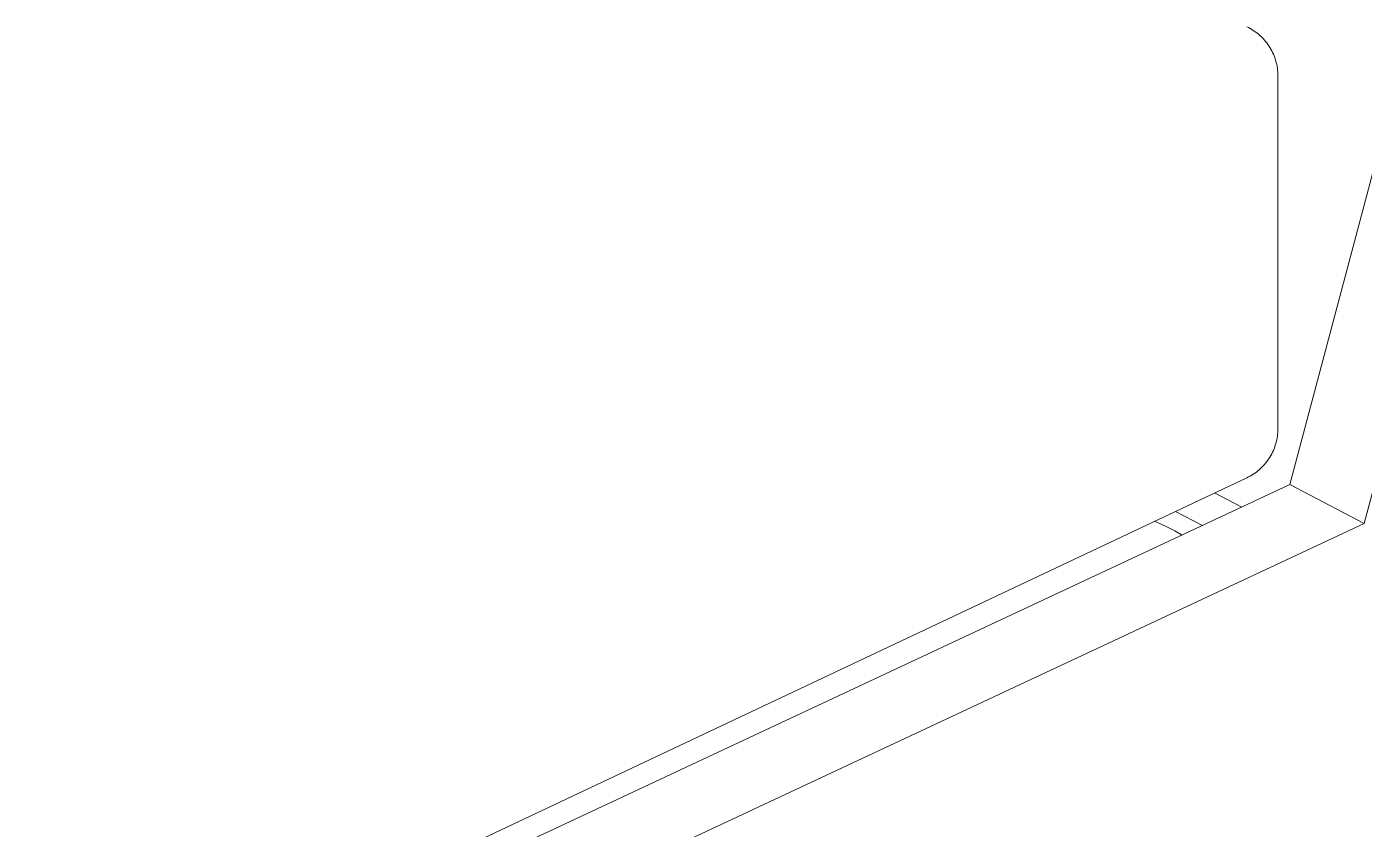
# Model space of a CAD drawing. Header units: millimetres. Extents: x -507 to 4570, y -12 to 3479.
# Drawn here: x 4271.5 to 4344.7, y 1505.9 to 1549.8 of the extents above; entities that cross this region are included whole.
import ezdxf

# ---------------------------------------------------------------- set-up
doc = ezdxf.new("R2010")
doc.units = ezdxf.units.MM
doc.layers.add('ZANO_R', color=7, linetype='Continuous', lineweight=0)

msp = doc.modelspace()

# ---------------------------------------------------------------- linework, layer by layer
at = {"layer": 'ZANO_R'}
for p, q in [((4417.534, 1814.225), (4340.601, 1524.746)), ((4421.613, 1812.104), (4344.68, 1522.625)), ((4338.257, 1549.811), (4338.348, 1549.766)), ((4338.348, 1549.766), (4338.438, 1549.718)), ((4338.438, 1549.718), (4338.525, 1549.667)), ((4338.525, 1549.667), (4338.611, 1549.613)), ((4338.611, 1549.613), (4338.695, 1549.556)), ((4338.695, 1549.556), (4338.777, 1549.497)), ((4338.777, 1549.497), (4338.857, 1549.434)), ((4338.857, 1549.434), (4338.935, 1549.369)), ((4338.935, 1549.369), (4339.01, 1549.301)), ((4339.01, 1549.301), (4339.083, 1549.231)), ((4339.083, 1549.231), (4339.154, 1549.158)), ((4339.154, 1549.158), (4339.222, 1549.083)), ((4339.222, 1549.083), (4339.287, 1549.005)), ((4339.287, 1549.005), (4339.35, 1548.926)), ((4339.35, 1548.926), (4339.41, 1548.844)), ((4339.41, 1548.844), (4339.467, 1548.76)), ((4339.467, 1548.76), (4339.522, 1548.674)), ((4339.522, 1548.674), (4339.573, 1548.587)), ((4339.573, 1548.587), (4339.621, 1548.498)), ((4339.621, 1548.498), (4339.666, 1548.407)), ((4339.666, 1548.407), (4339.708, 1548.315)), ((4339.708, 1548.315), (4339.747, 1548.221)), ((4339.747, 1548.221), (4339.783, 1548.126)), ((4339.783, 1548.126), (4339.815, 1548.03)), ((4339.815, 1548.03), (4339.845, 1547.933)), ((4339.845, 1547.933), (4339.87, 1547.835)), ((4339.87, 1547.835), (4339.893, 1547.736)), ((4339.893, 1547.736), (4339.912, 1547.636)), ((4339.912, 1547.636), (4339.927, 1547.536)), ((4339.927, 1547.536), (4339.939, 1547.435)), ((4339.939, 1547.435), (4339.948, 1547.334)), ((4339.948, 1547.334), (4339.953, 1547.233)), ((4339.953, 1547.233), (4339.955, 1547.132)), ((4339.955, 1547.132), (4339.955, 1527.802)), ((4339.939, 1527.498), (4339.927, 1527.397)), ((4339.948, 1527.599), (4339.939, 1527.498)), ((4339.953, 1527.7), (4339.948, 1527.599)), ((4339.955, 1527.802), (4339.953, 1527.7)), ((4339.748, 1526.713), (4339.709, 1526.619)), ((4339.783, 1526.808), (4339.748, 1526.713)), ((4339.816, 1526.904), (4339.783, 1526.808)), ((4339.845, 1527.001), (4339.816, 1526.904)), ((4339.87, 1527.099), (4339.845, 1527.001)), ((4339.893, 1527.198), (4339.87, 1527.099)), ((4339.912, 1527.297), (4339.893, 1527.198)), ((4339.927, 1527.397), (4339.912, 1527.297)), ((4339.351, 1526.008), (4339.288, 1525.929)), ((4339.411, 1526.09), (4339.351, 1526.008)), ((4339.468, 1526.174), (4339.411, 1526.09)), ((4339.522, 1526.259), (4339.468, 1526.174)), ((4339.573, 1526.347), (4339.522, 1526.259)), ((4339.621, 1526.436), (4339.573, 1526.347)), ((4339.667, 1526.527), (4339.621, 1526.436)), ((4339.709, 1526.619), (4339.667, 1526.527)), ((4338.439, 1525.216), (4338.349, 1525.168)), ((4338.526, 1525.267), (4338.439, 1525.216)), ((4338.612, 1525.321), (4338.526, 1525.267)), ((4338.696, 1525.378), (4338.612, 1525.321)), ((4338.778, 1525.437), (4338.696, 1525.378)), ((4338.858, 1525.5), (4338.778, 1525.437)), ((4338.935, 1525.565), (4338.858, 1525.5)), ((4339.011, 1525.633), (4338.935, 1525.565)), ((4339.084, 1525.703), (4339.011, 1525.633)), ((4339.154, 1525.776), (4339.084, 1525.703)), ((4339.222, 1525.851), (4339.154, 1525.776)), ((4339.288, 1525.929), (4339.222, 1525.851)), ((4338.257, 1525.122), (4101.513, 1413.301)), ((4104.171, 1414.044), (4340.601, 1524.746)), ((4338.349, 1525.168), (4338.257, 1525.122)), ((4340.601, 1524.746), (4344.68, 1522.625)), ((4336.495, 1524.29), (4337.987, 1523.522)), ((4334.355, 1523.279), (4335.838, 1522.516)), ((4344.68, 1522.625), (4108.25, 1411.923)), ((4333.569, 1522.586), (4333.217, 1522.742)), ((4333.916, 1522.42), (4333.569, 1522.586)), ((4333.916, 1522.42), (4334.318, 1522.211)), ((4334.318, 1522.211), (4334.713, 1521.989))]:
    msp.add_line(p, q, dxfattribs=at)

doc.saveas('drawing.dxf')
